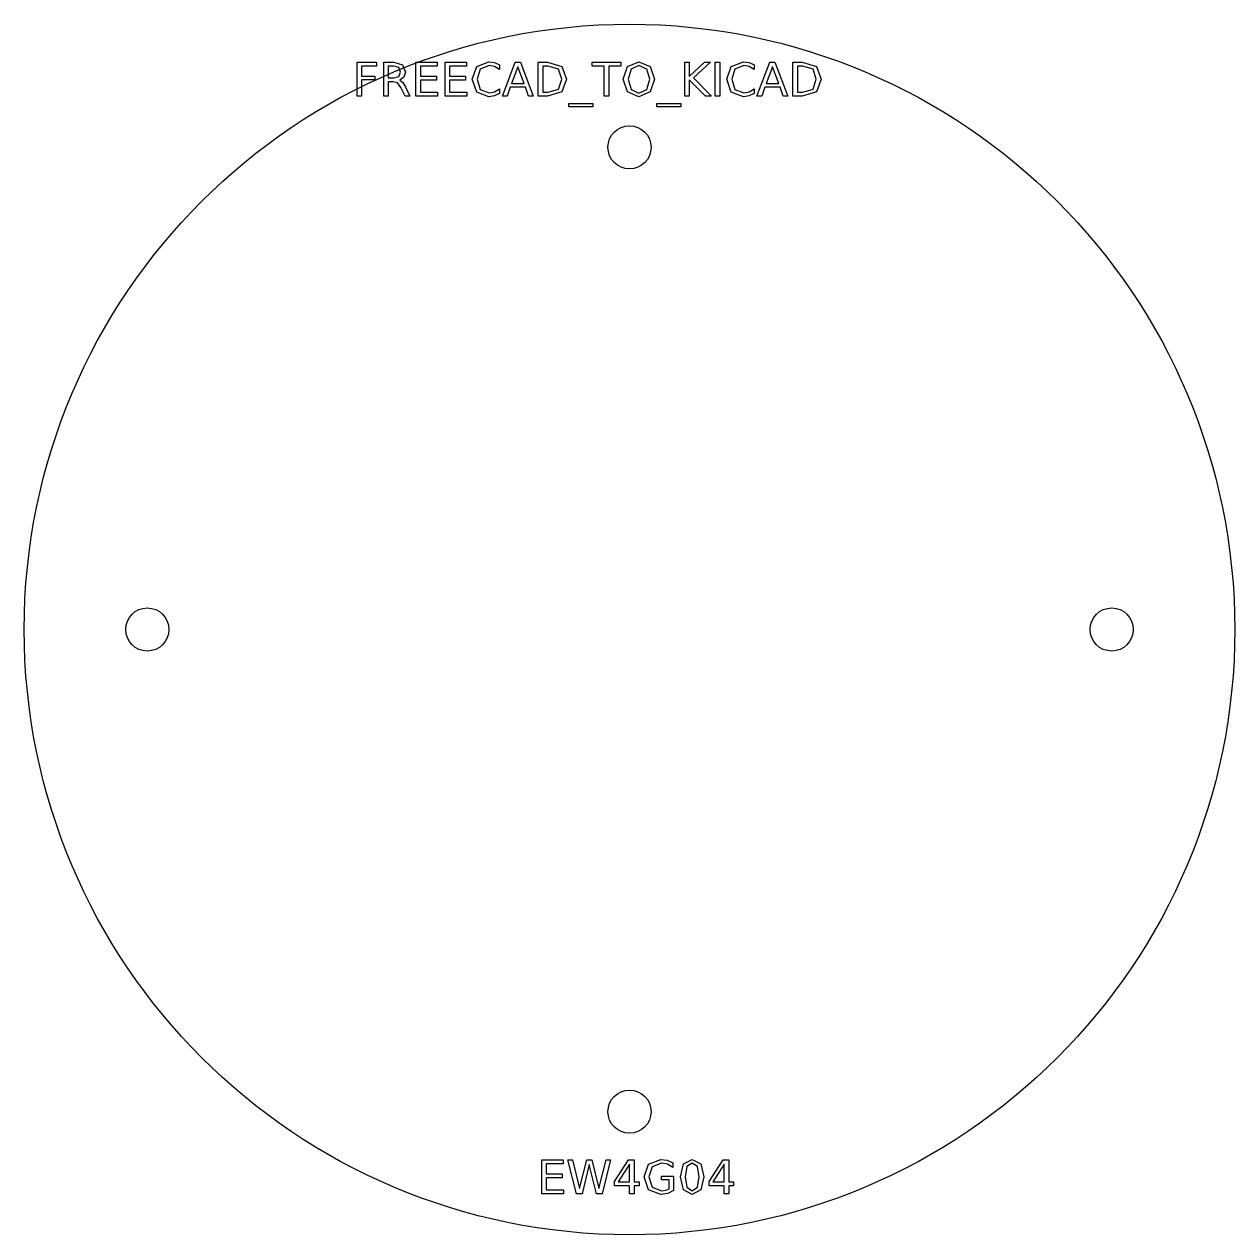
# Model space of a CAD drawing. Extents: x 0 to 118, y 0 to 118.
import ezdxf

# ---------------------------------------------------------------- set-up
doc = ezdxf.new("R2010")
doc.units = 0
doc.layers.get('0').update_dxf_attribs({"linetype": 'continuous'})

# ---------------------------------------------------------------- blocks, each defined once
blk = doc.blocks.new('SHAPESTRING')
at = {"color": 0}
for points in [[(34.33, 113.91), (32.89, 113.91), (32.89, 112.94), (34.19, 112.94), (34.19, 112.57), (32.89, 112.57), (32.89, 111), (32.44, 111), (32.44, 114.29), (34.33, 114.29)], [(37.15, 111.9), (37.6, 111), (37.12, 111), (36.7, 111.84), (36.38, 112.28), (35.97, 112.39), (35.48, 112.39), (35.48, 111), (35.04, 111), (35.04, 114.29), (36.04, 114.29), (36.88, 114.05), (37.16, 113.34), (37.01, 112.83), (36.6, 112.54), (36.87, 112.34)], [(36.04, 112.76), (36.53, 112.91), (36.69, 113.34), (36.53, 113.78), (36.04, 113.92), (35.48, 113.92), (35.48, 112.76)], [(40.25, 113.91), (38.62, 113.91), (38.62, 112.94), (40.18, 112.94), (40.18, 112.56), (38.62, 112.56), (38.62, 111.38), (40.29, 111.38), (40.29, 111), (38.17, 111), (38.17, 114.29), (40.25, 114.29)], [(43.1, 113.91), (41.47, 113.91), (41.47, 112.94), (43.03, 112.94), (43.03, 112.56), (41.47, 112.56), (41.47, 111.38), (43.14, 111.38), (43.14, 111), (41.02, 111), (41.02, 114.29), (43.1, 114.29)], [(45.85, 113.88), (45.31, 113.98), (44.45, 113.63), (44.15, 112.64), (44.45, 111.64), (45.31, 111.3), (45.85, 111.4), (46.33, 111.71), (46.33, 111.25), (45.84, 111.01), (45.28, 110.93), (44.11, 111.39), (43.68, 112.64), (44.11, 113.89), (45.28, 114.34), (45.84, 114.27), (46.33, 114.03), (46.33, 113.57)], [(49.62, 111), (49.16, 111), (48.86, 111.85), (47.38, 111.85), (47.08, 111), (46.61, 111), (47.86, 114.29), (48.37, 114.29)], [(48.72, 112.21), (48.11, 113.85), (47.51, 112.21)], [(52.41, 113.89), (52.86, 112.65), (52.41, 111.4), (51.01, 111), (50.1, 111), (50.1, 114.29), (51.01, 114.29)], [(51.08, 111.37), (52.08, 111.67), (52.39, 112.65), (52.08, 113.62), (51.08, 113.92), (50.54, 113.92), (50.54, 111.37)], [(58.15, 113.91), (56.99, 113.91), (56.99, 111), (56.54, 111), (56.54, 113.91), (55.37, 113.91), (55.37, 114.29), (58.15, 114.29)], [(61.44, 112.64), (61.02, 111.4), (59.92, 110.93), (58.81, 111.4), (58.39, 112.64), (58.81, 113.88), (59.92, 114.34), (61.02, 113.88)], [(58.86, 112.64), (59.15, 111.65), (59.92, 111.29), (60.68, 111.65), (60.97, 112.64), (60.68, 113.63), (59.92, 113.99), (59.15, 113.63)], [(64.83, 112.9), (66.31, 114.29), (66.88, 114.29), (65.25, 112.76), (67, 111), (66.41, 111), (64.83, 112.58), (64.83, 111), (64.39, 111), (64.39, 114.29), (64.83, 114.29)], [(67.79, 111), (67.35, 111), (67.35, 114.29), (67.79, 114.29)], [(70.67, 113.88), (70.13, 113.98), (69.26, 113.63), (68.96, 112.64), (69.26, 111.64), (70.13, 111.3), (70.67, 111.4), (71.14, 111.71), (71.14, 111.25), (70.65, 111.01), (70.1, 110.93), (68.92, 111.39), (68.49, 112.64), (68.92, 113.89), (70.1, 114.34), (70.65, 114.27), (71.14, 114.03), (71.14, 113.57)], [(74.44, 111), (73.97, 111), (73.67, 111.85), (72.19, 111.85), (71.89, 111), (71.42, 111), (72.68, 114.29), (73.18, 114.29)], [(73.54, 112.21), (72.93, 113.85), (72.33, 112.21)], [(77.23, 113.89), (77.68, 112.65), (77.23, 111.4), (75.83, 111), (74.91, 111), (74.91, 114.29), (75.83, 114.29)], [(75.89, 111.37), (76.89, 111.67), (77.21, 112.65), (76.89, 113.62), (75.89, 113.92), (75.36, 113.92), (75.36, 111.37)], [(53.09, 109.94), (53.09, 110.26), (55.43, 110.26), (55.43, 109.94)], [(61.65, 109.94), (61.65, 110.26), (63.99, 110.26), (63.99, 109.94)]]:
    blk.add_lwpolyline(points, close=True, dxfattribs=at)
blk = doc.blocks.new('SHAPESTRING001')
at = {"color": 0}
for points in [[(52.52, 6.91), (50.89, 6.91), (50.89, 5.94), (52.45, 5.94), (52.45, 5.56), (50.89, 5.56), (50.89, 4.38), (52.56, 4.38), (52.56, 4), (50.44, 4), (50.44, 7.29), (52.52, 7.29)], [(54.14, 4.51), (54.83, 7.29), (55.33, 7.29), (56.02, 4.51), (56.71, 7.29), (57.16, 7.29), (56.33, 4), (55.77, 4), (55.08, 6.85), (54.38, 4), (53.82, 4), (53, 7.29), (53.45, 7.29)], [(59.46, 5.15), (59.93, 5.15), (59.93, 4.78), (59.46, 4.78), (59.46, 4), (59.01, 4), (59.01, 4.78), (57.53, 4.78), (57.53, 5.21), (58.9, 7.29), (59.46, 7.29)], [(62.13, 5.35), (62.13, 5.72), (63.3, 5.72), (63.3, 4.31), (62.73, 4.03), (62.07, 3.93), (60.86, 4.38), (60.43, 5.64), (60.86, 6.89), (62.07, 7.34), (62.68, 7.27), (63.21, 7.03), (63.21, 6.57), (62.69, 6.87), (62.11, 6.98), (61.2, 6.64), (60.9, 5.64), (61.2, 4.64), (62.11, 4.3), (62.53, 4.34), (62.86, 4.47), (62.86, 5.35)], [(66.24, 5.64), (65.95, 4.37), (65.1, 3.93), (64.26, 4.37), (63.97, 5.64), (64.26, 6.91), (65.1, 7.34), (65.95, 6.91)], [(68.68, 5.15), (69.15, 5.15), (69.15, 4.78), (68.68, 4.78), (68.68, 4), (68.24, 4), (68.24, 4.78), (66.76, 4.78), (66.76, 5.21), (68.12, 7.29), (68.68, 7.29)], [(59.01, 5.15), (59.01, 6.9), (57.89, 5.15)], [(64.42, 5.64), (64.59, 4.63), (65.1, 4.29), (65.62, 4.63), (65.8, 5.64), (65.62, 6.65), (65.1, 6.99), (64.59, 6.65)], [(68.24, 5.15), (68.24, 6.9), (67.12, 5.15)]]:
    blk.add_lwpolyline(points, close=True, dxfattribs=at)

msp = doc.modelspace()

# ---------------------------------------------------------------- linework, layer by layer
at = {"color": 0}
for centre, radius in [((59, 59), 59), ((59, 106), 2.1), ((12, 59), 2.1), ((106, 59), 2.1), ((59, 12), 2.1)]:
    msp.add_circle(centre, radius, dxfattribs=at)

# ---------------------------------------------------------------- block references
for name in ['SHAPESTRING', 'SHAPESTRING001']:
    msp.add_blockref(name, (0, 0), dxfattribs=at)

doc.saveas('drawing.dxf')
